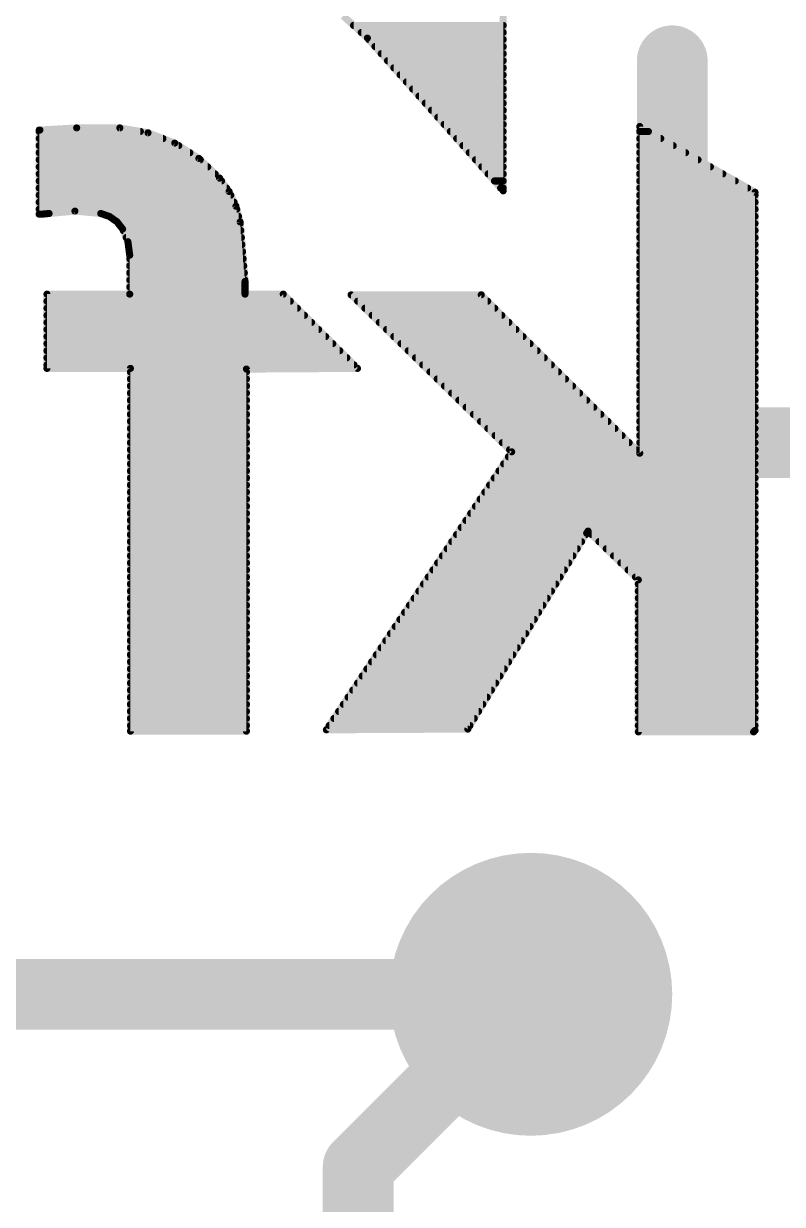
# Model space of a CAD drawing. Extents: x -90 to 26, y -1 to 33.
# Drawn here: x 13.419 to 16.143, y 13.215 to 17.456 of the extents above; entities that cross this region are included whole.
import ezdxf

# ---------------------------------------------------------------- set-up
doc = ezdxf.new("R2010")
doc.units = 0
for name, color, linetype in [('1', 12, 'CONTINUOUS'), ('16', 132, 'CONTINUOUS'), ('18', 110, 'CONTINUOUS'), ('21', 41, 'CONTINUOUS'), ('22', 40, 'CONTINUOUS')]:
    doc.layers.add(name, color=color, linetype=linetype)

# ---------------------------------------------------------------- blocks, each defined once
blk = doc.blocks.new('ROUNDV')
at = {"const_width": 0.5}
blk.add_lwpolyline([(0, -0.25, 1), (0, 0.25, 1), (0, -0.25)], format="xyb", dxfattribs=at)

msp = doc.modelspace()

# ---------------------------------------------------------------- linework, layer by layer
at = {"layer": '1', "const_width": 0.254}
for points in [[(14.62, 13.35), (15.24, 13.97)], [(14.62, 12.7), (14.62, 13.35)]]:
    msp.add_lwpolyline(points, dxfattribs=at)
at = {"layer": '1', "const_width": 0.127}
for points in [[(15.2849, 13.9251, 1), (15.1951, 14.0149)], [(14.6835, 13.35, 1), (14.5565, 13.35)], [(14.5751, 13.3949, 1), (14.6649, 13.3051)]]:
    msp.add_lwpolyline(points, format="xyb", dxfattribs=at)
at = {"layer": '16', "const_width": 0.254}
msp.add_lwpolyline([(15.24, 13.97), (8.255, 13.97)], dxfattribs=at)
at = {"layer": '16', "const_width": 0.127}
msp.add_lwpolyline([(15.24, 13.9065, 1), (15.24, 14.0335)], format="xyb", dxfattribs=at)
at = {"layer": '21', "const_width": 0.254}
for points in [[(15.748, 15.9512), (15.748, 17.3228)], [(18.415, 15.9512), (15.748, 15.9512)]]:
    msp.add_lwpolyline(points, dxfattribs=at)
at = {"layer": '21', "const_width": 0.127}
for points in [[(15.8115, 17.3228, 1), (15.6845, 17.3228)], [(15.748, 16.0147, 1), (15.748, 15.8877)], [(15.6845, 15.9512, 1), (15.8115, 15.9512)]]:
    msp.add_lwpolyline(points, format="xyb", dxfattribs=at)
at = {"layer": '22', "const_width": 0.0254}
for points in [[(15.1409, 18.3718), (15.1409, 16.8554)], [(14.6533, 17.4041), (14.5665, 17.4836)], [(14.6034, 17.4498), (15.1409, 17.4498)], [(14.6311, 17.4244), (15.1409, 17.4244)], [(15.1409, 16.8554), (14.6533, 17.4041)], [(14.6578, 17.399), (15.1409, 17.399)], [(14.6804, 17.3736), (15.1409, 17.3736)], [(14.703, 17.3482), (15.1409, 17.3482)], [(14.7256, 17.3228), (15.1409, 17.3228)], [(14.7481, 17.2974), (15.1409, 17.2974)], [(14.7707, 17.272), (15.1409, 17.272)], [(14.7933, 17.2466), (15.1409, 17.2466)], [(14.8158, 17.2212), (15.1409, 17.2212)], [(14.8384, 17.1958), (15.1409, 17.1958)], [(14.861, 17.1704), (15.1409, 17.1704)], [(14.8836, 17.145), (15.1409, 17.145)], [(14.9061, 17.1196), (15.1409, 17.1196)], [(13.6093, 17.0815), (13.4772, 17.0739)], [(13.7643, 17.0815), (13.6093, 17.0815)], [(13.8655, 17.0641), (13.7643, 17.0815)], [(14.9287, 17.0942), (15.1409, 17.0942)], [(16.0452, 16.8504), (15.6312, 17.0866)], [(15.6312, 17.0866), (15.6312, 15.9131)], [(13.4772, 17.0739), (13.4747, 17.0739)], [(13.4747, 17.0739), (13.4747, 16.7716)], [(13.4747, 17.0688), (13.838, 17.0688)], [(13.4747, 17.0434), (13.9191, 17.0434)], [(13.9614, 17.0271), (13.8655, 17.0641)], [(14.9513, 17.0688), (15.1409, 17.0688)], [(14.9738, 17.0434), (15.1409, 17.0434)], [(15.6312, 17.0688), (15.6624, 17.0688)], [(15.6312, 17.0434), (15.7069, 17.0434)], [(13.4747, 17.018), (13.9758, 17.018)], [(13.4747, 16.9926), (14.0158, 16.9926)], [(14.0481, 16.9721), (13.9614, 17.0271)], [(14.9964, 17.018), (15.1409, 17.018)], [(15.019, 16.9926), (15.1409, 16.9926)], [(15.6312, 17.018), (15.7514, 17.018)], [(15.6312, 16.9926), (15.796, 16.9926)], [(13.4747, 16.9672), (14.0533, 16.9672)], [(14.1224, 16.9012), (14.0481, 16.9721)], [(15.0416, 16.9672), (15.1409, 16.9672)], [(15.6312, 16.9672), (15.8405, 16.9672)], [(13.4747, 16.9418), (14.0799, 16.9418)], [(13.4747, 16.9164), (14.1065, 16.9164)], [(15.0641, 16.9418), (15.1409, 16.9418)], [(15.0867, 16.9164), (15.1409, 16.9164)], [(15.6312, 16.9418), (15.885, 16.9418)], [(15.6312, 16.9164), (15.9295, 16.9164)], [(13.4747, 16.891), (14.1297, 16.891)], [(13.4747, 16.8656), (14.1478, 16.8656)], [(14.1564, 16.8535), (14.1224, 16.9012)], [(15.1093, 16.891), (15.1409, 16.891)], [(15.1318, 16.8656), (15.1409, 16.8656)], [(15.6312, 16.891), (15.974, 16.891)], [(15.6312, 16.8656), (16.0186, 16.8656)], [(13.4747, 16.8402), (14.1626, 16.8402)], [(14.1813, 16.8004), (14.1564, 16.8535)], [(15.6312, 16.8402), (16.0452, 16.8402)], [(16.0452, 14.9174), (16.0452, 16.8504)], [(13.4747, 16.8148), (14.1745, 16.8148)], [(13.4747, 16.7894), (14.1841, 16.7894)], [(13.5103, 16.7742), (13.603, 16.7828)], [(13.603, 16.7828), (13.6957, 16.7742)], [(14.1961, 16.7437), (14.1813, 16.8004)], [(15.6312, 16.8148), (16.0452, 16.8148)], [(15.6312, 16.7894), (16.0452, 16.7894)], [(13.4747, 16.7716), (13.4823, 16.7716)], [(13.4823, 16.7716), (13.5103, 16.7742)], [(13.6957, 16.7742), (13.727, 16.7635)], [(13.7255, 16.764), (14.1908, 16.764)], [(13.727, 16.7635), (13.754, 16.7443)], [(13.754, 16.7443), (13.7744, 16.7183)], [(13.7585, 16.7386), (14.1965, 16.7386)], [(14.2138, 16.5303), (14.1961, 16.7437)], [(15.6312, 16.764), (16.0452, 16.764)], [(15.6312, 16.7386), (16.0452, 16.7386)], [(13.7744, 16.7183), (13.7932, 16.6729)], [(13.7765, 16.7132), (14.1986, 16.7132)], [(15.6312, 16.7132), (16.0452, 16.7132)], [(13.787, 16.6878), (14.2007, 16.6878)], [(13.7932, 16.6729), (13.7998, 16.6243)], [(13.7946, 16.6624), (14.2028, 16.6624)], [(15.6312, 16.6878), (16.0452, 16.6878)], [(15.6312, 16.6624), (16.0452, 16.6624)], [(13.7981, 16.637), (14.205, 16.637)], [(13.7998, 16.6243), (13.7998, 16.4846)], [(13.7998, 16.6116), (14.2071, 16.6116)], [(15.6312, 16.637), (16.0452, 16.637)], [(15.6312, 16.6116), (16.0452, 16.6116)], [(13.7998, 16.5862), (14.2092, 16.5862)], [(15.6312, 16.5862), (16.0452, 16.5862)], [(13.7998, 16.5608), (14.2113, 16.5608)], [(13.7998, 16.5354), (14.2134, 16.5354)], [(14.2138, 16.4846), (14.2138, 16.5303)], [(15.6312, 16.5608), (16.0452, 16.5608)], [(15.6312, 16.5354), (16.0452, 16.5354)], [(13.7998, 16.4846), (13.5026, 16.4846)], [(13.5026, 16.4846), (13.5026, 16.2179)], [(13.7998, 16.51), (14.2138, 16.51)], [(13.7998, 16.4846), (14.2138, 16.4846)], [(14.351, 16.4846), (14.2138, 16.4846)], [(14.6177, 16.2179), (14.351, 16.4846)], [(15.6312, 16.51), (16.0452, 16.51)], [(15.6312, 16.4846), (16.0452, 16.4846)], [(13.5026, 16.4592), (14.3764, 16.4592)], [(15.0622, 16.4821), (14.5948, 16.4821)], [(14.5948, 16.4821), (15.1714, 15.9182)], [(14.6182, 16.4592), (15.0851, 16.4592)], [(15.6312, 15.9131), (15.0622, 16.4821)], [(15.6312, 16.4592), (16.0452, 16.4592)], [(13.5026, 16.4338), (14.4018, 16.4338)], [(13.5026, 16.4084), (14.4272, 16.4084)], [(14.6442, 16.4338), (15.1105, 16.4338)], [(14.6702, 16.4084), (15.1359, 16.4084)], [(15.6312, 16.4338), (16.0452, 16.4338)], [(15.6312, 16.4084), (16.0452, 16.4084)], [(13.5026, 16.383), (14.4526, 16.383)], [(13.5026, 16.3576), (14.478, 16.3576)], [(14.6961, 16.383), (15.1613, 16.383)], [(14.7221, 16.3576), (15.1867, 16.3576)], [(15.6312, 16.383), (16.0452, 16.383)], [(15.6312, 16.3576), (16.0452, 16.3576)], [(13.5026, 16.3322), (14.5034, 16.3322)], [(14.7481, 16.3322), (15.2121, 16.3322)], [(15.6312, 16.3322), (16.0452, 16.3322)], [(13.5026, 16.3068), (14.5288, 16.3068)], [(13.5026, 16.2814), (14.5542, 16.2814)], [(14.774, 16.3068), (15.2375, 16.3068)], [(14.8, 16.2814), (15.2629, 16.2814)], [(15.6312, 16.3068), (16.0452, 16.3068)], [(15.6312, 16.2814), (16.0452, 16.2814)], [(13.5026, 16.256), (14.5796, 16.256)], [(13.5026, 16.2306), (14.605, 16.2306)], [(14.826, 16.256), (15.2883, 16.256)], [(14.852, 16.2306), (15.3137, 16.2306)], [(15.6312, 16.256), (16.0452, 16.256)], [(15.6312, 16.2306), (16.0452, 16.2306)], [(13.5026, 16.2179), (13.8024, 16.2179)], [(13.8024, 16.2179), (13.8024, 14.9149)], [(13.8024, 16.2052), (14.2189, 16.2052)], [(14.2189, 16.2154), (14.6177, 16.2179)], [(14.2189, 14.9149), (14.2189, 16.2154)], [(14.8779, 16.2052), (15.3391, 16.2052)], [(15.6312, 16.2052), (16.0452, 16.2052)], [(13.8024, 16.1798), (14.2189, 16.1798)], [(13.8024, 16.1544), (14.2189, 16.1544)], [(14.9039, 16.1798), (15.3645, 16.1798)], [(14.9299, 16.1544), (15.3899, 16.1544)], [(15.6312, 16.1798), (16.0452, 16.1798)], [(15.6312, 16.1544), (16.0452, 16.1544)], [(13.8024, 16.129), (14.2189, 16.129)], [(13.8024, 16.1036), (14.2189, 16.1036)], [(14.9558, 16.129), (15.4153, 16.129)], [(14.9818, 16.1036), (15.4407, 16.1036)], [(15.6312, 16.129), (16.0452, 16.129)], [(15.6312, 16.1036), (16.0452, 16.1036)], [(13.8024, 16.0782), (14.2189, 16.0782)], [(15.0078, 16.0782), (15.4661, 16.0782)], [(15.6312, 16.0782), (16.0452, 16.0782)], [(13.8024, 16.0528), (14.2189, 16.0528)], [(13.8024, 16.0274), (14.2189, 16.0274)], [(15.0338, 16.0528), (15.4915, 16.0528)], [(15.0597, 16.0274), (15.5169, 16.0274)], [(15.6312, 16.0528), (16.0452, 16.0528)], [(15.6312, 16.0274), (16.0452, 16.0274)], [(13.8024, 16.002), (14.2189, 16.002)], [(13.8024, 15.9766), (14.2189, 15.9766)], [(15.0857, 16.002), (15.5423, 16.002)], [(15.1117, 15.9766), (15.5677, 15.9766)], [(15.6312, 16.002), (16.0452, 16.002)], [(15.6312, 15.9766), (16.0452, 15.9766)], [(13.8024, 15.9512), (14.2189, 15.9512)], [(15.1377, 15.9512), (15.5931, 15.9512)], [(15.6312, 15.9512), (16.0452, 15.9512)], [(13.8024, 15.9258), (14.2189, 15.9258)], [(13.8024, 15.9004), (14.2189, 15.9004)], [(15.1714, 15.9182), (14.5059, 14.92)], [(15.1595, 15.9004), (16.0452, 15.9004)], [(15.1636, 15.9258), (15.6185, 15.9258)], [(15.6312, 15.9258), (16.0452, 15.9258)], [(13.8024, 15.875), (14.2189, 15.875)], [(13.8024, 15.8496), (14.2189, 15.8496)], [(15.1257, 15.8496), (16.0452, 15.8496)], [(15.1426, 15.875), (16.0452, 15.875)], [(13.8024, 15.8242), (14.2189, 15.8242)], [(15.1087, 15.8242), (16.0452, 15.8242)], [(13.8024, 15.7988), (14.2189, 15.7988)], [(13.8024, 15.7734), (14.2189, 15.7734)], [(15.0749, 15.7734), (16.0452, 15.7734)], [(15.0918, 15.7988), (16.0452, 15.7988)], [(13.8024, 15.748), (14.2189, 15.748)], [(13.8024, 15.7226), (14.2189, 15.7226)], [(15.041, 15.7226), (16.0452, 15.7226)], [(15.0579, 15.748), (16.0452, 15.748)], [(13.8024, 15.6972), (14.2189, 15.6972)], [(15.0241, 15.6972), (16.0452, 15.6972)], [(13.8024, 15.6718), (14.2189, 15.6718)], [(13.8024, 15.6464), (14.2189, 15.6464)], [(14.9902, 15.6464), (16.0452, 15.6464)], [(15.0071, 15.6718), (16.0452, 15.6718)], [(13.8024, 15.621), (14.2189, 15.621)], [(13.8024, 15.5956), (14.2189, 15.5956)], [(14.9563, 15.5956), (15.4222, 15.5956)], [(14.9733, 15.621), (15.4376, 15.621)], [(15.0139, 14.9225), (15.4407, 15.6261)], [(15.4407, 15.6261), (15.4457, 15.6337)], [(15.4457, 15.6337), (15.6261, 15.4584)], [(15.4588, 15.621), (16.0452, 15.621)], [(15.4849, 15.5956), (16.0452, 15.5956)], [(13.8024, 15.5702), (14.2189, 15.5702)], [(14.9394, 15.5702), (15.4068, 15.5702)], [(15.511, 15.5702), (16.0452, 15.5702)], [(13.8024, 15.5448), (14.2189, 15.5448)], [(13.8024, 15.5194), (14.2189, 15.5194)], [(14.9055, 15.5194), (15.376, 15.5194)], [(14.9225, 15.5448), (15.3914, 15.5448)], [(15.5372, 15.5448), (16.0452, 15.5448)], [(15.5633, 15.5194), (16.0452, 15.5194)], [(13.8024, 15.494), (14.2189, 15.494)], [(13.8024, 15.4686), (14.2189, 15.4686)], [(14.8717, 15.4686), (15.3452, 15.4686)], [(14.8886, 15.494), (15.3606, 15.494)], [(15.5895, 15.494), (16.0452, 15.494)], [(15.6156, 15.4686), (16.0452, 15.4686)], [(13.8024, 15.4432), (14.2189, 15.4432)], [(14.8547, 15.4432), (15.3298, 15.4432)], [(15.6261, 15.4584), (15.6261, 14.9123)], [(15.6261, 15.4432), (16.0452, 15.4432)], [(13.8024, 15.4178), (14.2189, 15.4178)], [(13.8024, 15.3924), (14.2189, 15.3924)], [(14.8209, 15.3924), (15.2989, 15.3924)], [(14.8378, 15.4178), (15.3143, 15.4178)], [(15.6261, 15.4178), (16.0452, 15.4178)], [(15.6261, 15.3924), (16.0452, 15.3924)], [(13.8024, 15.367), (14.2189, 15.367)], [(13.8024, 15.3416), (14.2189, 15.3416)], [(14.787, 15.3416), (15.2681, 15.3416)], [(14.8039, 15.367), (15.2835, 15.367)], [(15.6261, 15.367), (16.0452, 15.367)], [(15.6261, 15.3416), (16.0452, 15.3416)], [(13.8024, 15.3162), (14.2189, 15.3162)], [(14.77, 15.3162), (15.2527, 15.3162)], [(15.6261, 15.3162), (16.0452, 15.3162)], [(13.8024, 15.2908), (14.2189, 15.2908)], [(13.8024, 15.2654), (14.2189, 15.2654)], [(14.7362, 15.2654), (15.2219, 15.2654)], [(14.7531, 15.2908), (15.2373, 15.2908)], [(15.6261, 15.2908), (16.0452, 15.2908)], [(15.6261, 15.2654), (16.0452, 15.2654)], [(13.8024, 15.24), (14.2189, 15.24)], [(13.8024, 15.2146), (14.2189, 15.2146)], [(14.7023, 15.2146), (15.1911, 15.2146)], [(14.7192, 15.24), (15.2065, 15.24)], [(15.6261, 15.24), (16.0452, 15.24)], [(15.6261, 15.2146), (16.0452, 15.2146)], [(13.8024, 15.1892), (14.2189, 15.1892)], [(14.6854, 15.1892), (15.1757, 15.1892)], [(15.6261, 15.1892), (16.0452, 15.1892)], [(13.8024, 15.1638), (14.2189, 15.1638)], [(13.8024, 15.1384), (14.2189, 15.1384)], [(14.6515, 15.1384), (15.1449, 15.1384)], [(14.6684, 15.1638), (15.1603, 15.1638)], [(15.6261, 15.1638), (16.0452, 15.1638)], [(15.6261, 15.1384), (16.0452, 15.1384)], [(13.8024, 15.113), (14.2189, 15.113)], [(13.8024, 15.0876), (14.2189, 15.0876)], [(14.6176, 15.0876), (15.114, 15.0876)], [(14.6346, 15.113), (15.1295, 15.113)], [(15.6261, 15.113), (16.0452, 15.113)], [(15.6261, 15.0876), (16.0452, 15.0876)], [(13.8024, 15.0622), (14.2189, 15.0622)], [(14.6007, 15.0622), (15.0986, 15.0622)], [(15.6261, 15.0622), (16.0452, 15.0622)], [(13.8024, 15.0368), (14.2189, 15.0368)], [(13.8024, 15.0114), (14.2189, 15.0114)], [(14.5668, 15.0114), (15.0678, 15.0114)], [(14.5838, 15.0368), (15.0832, 15.0368)], [(15.6261, 15.0368), (16.0452, 15.0368)], [(15.6261, 15.0114), (16.0452, 15.0114)], [(13.8024, 14.986), (14.2189, 14.986)], [(13.8024, 14.9606), (14.2189, 14.9606)], [(14.533, 14.9606), (15.037, 14.9606)], [(14.5499, 14.986), (15.0524, 14.986)], [(15.6261, 14.986), (16.0452, 14.986)], [(15.6261, 14.9606), (16.0452, 14.9606)], [(13.8024, 14.9352), (14.2189, 14.9352)], [(13.8024, 14.9149), (14.2189, 14.9149)], [(14.5059, 14.92), (15.0139, 14.9225)], [(14.516, 14.9352), (15.0216, 14.9352)], [(15.6261, 14.9352), (16.0452, 14.9352)], [(16.0401, 14.9123), (16.0452, 14.9174)], [(15.6261, 14.9123), (16.0401, 14.9123)]]:
    msp.add_lwpolyline(points, dxfattribs=at)
at = {"layer": '22', "const_width": 0.0127}
for points in [[(14.6034, 17.4562, 1), (14.6034, 17.4434)], [(14.6311, 17.4308, 1), (14.6311, 17.4181)], [(15.1409, 17.4434, 1), (15.1409, 17.4562)], [(15.1409, 17.4181, 1), (15.1409, 17.4308)], [(14.658, 17.4083, 1), (14.6486, 17.3999)], [(14.649, 17.3994, 1), (14.6576, 17.4088)], [(14.6578, 17.4054, 1), (14.6578, 17.3926)], [(15.1409, 17.3926, 1), (15.1409, 17.4054)], [(14.6804, 17.38, 1), (14.6804, 17.3672)], [(14.703, 17.3546, 1), (14.703, 17.3419)], [(15.1409, 17.3672, 1), (15.1409, 17.38)], [(15.1409, 17.3419, 1), (15.1409, 17.3546)], [(14.7256, 17.3292, 1), (14.7256, 17.3164)], [(14.7481, 17.3038, 1), (14.7481, 17.291)], [(15.1409, 17.3164, 1), (15.1409, 17.3292)], [(15.1409, 17.291, 1), (15.1409, 17.3038)], [(14.7707, 17.2784, 1), (14.7707, 17.2657)], [(14.7933, 17.253, 1), (14.7933, 17.2402)], [(15.1409, 17.2657, 1), (15.1409, 17.2784)], [(15.1409, 17.2402, 1), (15.1409, 17.253)], [(14.8158, 17.2276, 1), (14.8158, 17.2148)], [(15.1409, 17.2148, 1), (15.1409, 17.2276)], [(14.8384, 17.2022, 1), (14.8384, 17.1895)], [(14.861, 17.1768, 1), (14.861, 17.164)], [(15.1409, 17.1895, 1), (15.1409, 17.2022)], [(15.1409, 17.164, 1), (15.1409, 17.1768)], [(14.8836, 17.1514, 1), (14.8836, 17.1386)], [(14.9061, 17.126, 1), (14.9061, 17.1133)], [(15.1409, 17.1386, 1), (15.1409, 17.1514)], [(15.1409, 17.1133, 1), (15.1409, 17.126)], [(13.6093, 17.0879, 1), (13.6093, 17.0752)], [(13.6097, 17.0752, 1), (13.6089, 17.0878)], [(13.7654, 17.0878, 1), (13.7632, 17.0752)], [(13.7643, 17.0752, 1), (13.7643, 17.0879)], [(14.9287, 17.1006, 1), (14.9287, 17.0878)], [(15.1409, 17.0878, 1), (15.1409, 17.1006)], [(15.6343, 17.0921, 1), (15.6281, 17.0811)], [(15.6376, 17.0866, 1), (15.6249, 17.0866)], [(13.4747, 17.0803, 1), (13.4747, 17.0676)], [(13.4747, 17.0752, 1), (13.4747, 17.0624)], [(13.4747, 17.0498, 1), (13.4747, 17.0371)], [(13.481, 17.0739, 1), (13.4684, 17.0739)], [(13.4768, 17.0802, 1), (13.4776, 17.0676)], [(13.4772, 17.0676, 1), (13.4772, 17.0803)], [(13.838, 17.0624, 1), (13.838, 17.0752)], [(13.8678, 17.07, 1), (13.8632, 17.0581)], [(13.8644, 17.0578, 1), (13.8666, 17.0703)], [(13.9191, 17.0371, 1), (13.9191, 17.0498)], [(14.9513, 17.0752, 1), (14.9513, 17.0624)], [(14.9738, 17.0498, 1), (14.9738, 17.0371)], [(15.1409, 17.0624, 1), (15.1409, 17.0752)], [(15.1409, 17.0371, 1), (15.1409, 17.0498)], [(15.6312, 17.0752, 1), (15.6312, 17.0624)], [(15.6312, 17.0498, 1), (15.6312, 17.0371)], [(15.6624, 17.0624, 1), (15.6624, 17.0752)], [(15.7069, 17.0371, 1), (15.7069, 17.0498)], [(13.4747, 17.0244, 1), (13.4747, 17.0116)], [(13.4747, 16.999, 1), (13.4747, 16.9862)], [(13.9648, 17.0325, 1), (13.958, 17.0218)], [(13.9591, 17.0212, 1), (13.9636, 17.0331)], [(13.9758, 17.0116, 1), (13.9758, 17.0244)], [(14.0158, 16.9862, 1), (14.0158, 16.999)], [(14.9964, 17.0244, 1), (14.9964, 17.0116)], [(15.019, 16.999, 1), (15.019, 16.9862)], [(15.1409, 17.0116, 1), (15.1409, 17.0244)], [(15.1409, 16.9862, 1), (15.1409, 16.999)], [(15.6312, 17.0244, 1), (15.6312, 17.0116)], [(15.6312, 16.999, 1), (15.6312, 16.9862)], [(15.7514, 17.0116, 1), (15.7514, 17.0244)], [(15.796, 16.9862, 1), (15.796, 16.999)], [(13.4747, 16.9736, 1), (13.4747, 16.9609)], [(14.0525, 16.9767, 1), (14.0437, 16.9675)], [(14.0447, 16.9668, 1), (14.0515, 16.9775)], [(14.0533, 16.9609, 1), (14.0533, 16.9736)], [(15.0416, 16.9736, 1), (15.0416, 16.9609)], [(15.1409, 16.9609, 1), (15.1409, 16.9736)], [(15.6312, 16.9736, 1), (15.6312, 16.9609)], [(15.8405, 16.9609, 1), (15.8405, 16.9736)], [(13.4747, 16.9482, 1), (13.4747, 16.9354)], [(13.4747, 16.9228, 1), (13.4747, 16.91)], [(14.0799, 16.9354, 1), (14.0799, 16.9482)], [(14.1065, 16.91, 1), (14.1065, 16.9228)], [(15.0641, 16.9482, 1), (15.0641, 16.9354)], [(15.0867, 16.9228, 1), (15.0867, 16.91)], [(15.1409, 16.9354, 1), (15.1409, 16.9482)], [(15.1409, 16.91, 1), (15.1409, 16.9228)], [(15.6312, 16.9482, 1), (15.6312, 16.9354)], [(15.6312, 16.9228, 1), (15.6312, 16.91)], [(15.885, 16.9354, 1), (15.885, 16.9482)], [(15.9295, 16.91, 1), (15.9295, 16.9228)], [(13.4747, 16.8974, 1), (13.4747, 16.8847)], [(13.4747, 16.872, 1), (13.4747, 16.8592)], [(14.1276, 16.9049, 1), (14.1172, 16.8975)], [(14.118, 16.8966, 1), (14.1268, 16.9058)], [(14.1297, 16.8847, 1), (14.1297, 16.8974)], [(14.1478, 16.8592, 1), (14.1478, 16.872)], [(15.1093, 16.8974, 1), (15.1093, 16.8847)], [(15.1318, 16.872, 1), (15.1318, 16.8592)], [(15.1409, 16.8847, 1), (15.1409, 16.8974)], [(15.1409, 16.8592, 1), (15.1409, 16.872)], [(15.6312, 16.8974, 1), (15.6312, 16.8847)], [(15.6312, 16.872, 1), (15.6312, 16.8592)], [(15.974, 16.8847, 1), (15.974, 16.8974)], [(16.0186, 16.8592, 1), (16.0186, 16.872)], [(13.4747, 16.8466, 1), (13.4747, 16.8338)], [(14.1622, 16.8562, 1), (14.1507, 16.8508)], [(14.1512, 16.8498, 1), (14.1616, 16.8572)], [(14.1626, 16.8338, 1), (14.1626, 16.8466)], [(15.1346, 16.8554, 1), (15.1472, 16.8554)], [(15.1362, 16.8512, 1), (15.1456, 16.8596)], [(15.6312, 16.8466, 1), (15.6312, 16.8338)], [(16.0516, 16.8504, 1), (16.0389, 16.8504)], [(16.0421, 16.8449, 1), (16.0483, 16.8559)], [(16.0452, 16.8338, 1), (16.0452, 16.8466)], [(13.4747, 16.8212, 1), (13.4747, 16.8085)], [(13.4747, 16.7958, 1), (13.4747, 16.783)], [(13.6036, 16.7891, 1), (13.6024, 16.7765)], [(13.6036, 16.7765, 1), (13.6024, 16.7891)], [(14.1745, 16.8085, 1), (14.1745, 16.8212)], [(14.1874, 16.802, 1), (14.1751, 16.7988)], [(14.1755, 16.7977, 1), (14.187, 16.8031)], [(14.1841, 16.783, 1), (14.1841, 16.7958)], [(15.6312, 16.8212, 1), (15.6312, 16.8085)], [(15.6312, 16.7958, 1), (15.6312, 16.783)], [(16.0452, 16.8085, 1), (16.0452, 16.8212)], [(16.0452, 16.783, 1), (16.0452, 16.7958)], [(13.4747, 16.778, 1), (13.4747, 16.7652)], [(13.4684, 16.7716, 1), (13.481, 16.7716)], [(13.4817, 16.7779, 1), (13.4829, 16.7653)], [(13.4823, 16.7652, 1), (13.4823, 16.778)], [(13.5097, 16.7805, 1), (13.5109, 16.7679)], [(13.5109, 16.7679, 1), (13.5097, 16.7805)], [(13.6978, 16.7802, 1), (13.6936, 16.7682)], [(13.6951, 16.7679, 1), (13.6963, 16.7805)], [(13.7255, 16.7704, 1), (13.7255, 16.7576)], [(13.7307, 16.7687, 1), (13.7233, 16.7583)], [(13.725, 16.7575, 1), (13.7291, 16.7695)], [(13.759, 16.7483, 1), (13.749, 16.7404)], [(13.7503, 16.7392, 1), (13.7577, 16.7495)], [(13.7585, 16.745, 1), (13.7585, 16.7323)], [(14.2024, 16.7442, 1), (14.1898, 16.7432)], [(14.19, 16.7421, 1), (14.2022, 16.7453)], [(14.1908, 16.7576, 1), (14.1908, 16.7704)], [(14.1965, 16.7323, 1), (14.1965, 16.745)], [(15.6312, 16.7704, 1), (15.6312, 16.7576)], [(15.6312, 16.745, 1), (15.6312, 16.7323)], [(16.0452, 16.7576, 1), (16.0452, 16.7704)], [(16.0452, 16.7323, 1), (16.0452, 16.745)], [(13.7803, 16.7207, 1), (13.7685, 16.7159)], [(13.7694, 16.7144, 1), (13.7794, 16.7222)], [(13.7765, 16.7196, 1), (13.7765, 16.7068)], [(14.1986, 16.7068, 1), (14.1986, 16.7196)], [(15.6312, 16.7196, 1), (15.6312, 16.7068)], [(16.0452, 16.7068, 1), (16.0452, 16.7196)], [(13.787, 16.6942, 1), (13.787, 16.6814)], [(13.7995, 16.6738, 1), (13.7869, 16.6721)], [(13.7873, 16.6705, 1), (13.799, 16.6754)], [(13.7946, 16.6688, 1), (13.7946, 16.6561)], [(14.2007, 16.6814, 1), (14.2007, 16.6942)], [(14.2028, 16.6561, 1), (14.2028, 16.6688)], [(15.6312, 16.6942, 1), (15.6312, 16.6814)], [(15.6312, 16.6688, 1), (15.6312, 16.6561)], [(16.0452, 16.6814, 1), (16.0452, 16.6942)], [(16.0452, 16.6561, 1), (16.0452, 16.6688)], [(13.7981, 16.6434, 1), (13.7981, 16.6306)], [(13.8062, 16.6243, 1), (13.7935, 16.6243)], [(13.7998, 16.618, 1), (13.7998, 16.6052)], [(13.7935, 16.6234, 1), (13.8061, 16.6252)], [(14.205, 16.6306, 1), (14.205, 16.6434)], [(14.2071, 16.6052, 1), (14.2071, 16.618)], [(15.6312, 16.6434, 1), (15.6312, 16.6306)], [(15.6312, 16.618, 1), (15.6312, 16.6052)], [(16.0452, 16.6306, 1), (16.0452, 16.6434)], [(16.0452, 16.6052, 1), (16.0452, 16.618)], [(13.7998, 16.5926, 1), (13.7998, 16.5799)], [(14.2092, 16.5799, 1), (14.2092, 16.5926)], [(15.6312, 16.5926, 1), (15.6312, 16.5799)], [(16.0452, 16.5799, 1), (16.0452, 16.5926)], [(13.7998, 16.5672, 1), (13.7998, 16.5544)], [(13.7998, 16.5418, 1), (13.7998, 16.529)], [(14.2202, 16.5303, 1), (14.2075, 16.5303)], [(14.2113, 16.5544, 1), (14.2113, 16.5672)], [(14.2134, 16.529, 1), (14.2134, 16.5418)], [(15.6312, 16.5672, 1), (15.6312, 16.5544)], [(15.6312, 16.5418, 1), (15.6312, 16.529)], [(16.0452, 16.5544, 1), (16.0452, 16.5672)], [(16.0452, 16.529, 1), (16.0452, 16.5418)], [(13.5026, 16.491, 1), (13.5026, 16.4782)], [(13.509, 16.4846, 1), (13.4963, 16.4846)], [(13.7998, 16.5164, 1), (13.7998, 16.5037)], [(13.7998, 16.491, 1), (13.7998, 16.4782)], [(13.7998, 16.4782, 1), (13.7998, 16.491)], [(14.2138, 16.491, 1), (14.2138, 16.4782)], [(14.2075, 16.5298, 1), (14.2201, 16.5308)], [(14.2138, 16.5037, 1), (14.2138, 16.5164)], [(14.2138, 16.4782, 1), (14.2138, 16.491)], [(14.3555, 16.4891, 1), (14.3465, 16.4801)], [(14.351, 16.4782, 1), (14.351, 16.491)], [(15.6312, 16.5164, 1), (15.6312, 16.5037)], [(15.6312, 16.491, 1), (15.6312, 16.4782)], [(16.0452, 16.5037, 1), (16.0452, 16.5164)], [(16.0452, 16.4782, 1), (16.0452, 16.491)], [(13.5026, 16.4656, 1), (13.5026, 16.4528)], [(13.7935, 16.4846, 1), (13.8062, 16.4846)], [(14.2075, 16.4846, 1), (14.2202, 16.4846)], [(14.3764, 16.4528, 1), (14.3764, 16.4656)], [(14.5948, 16.4885, 1), (14.5948, 16.4757)], [(14.5992, 16.4866, 1), (14.5904, 16.4776)], [(14.6182, 16.4656, 1), (14.6182, 16.4528)], [(15.0667, 16.4866, 1), (15.0577, 16.4776)], [(15.0622, 16.4757, 1), (15.0622, 16.4885)], [(15.0851, 16.4528, 1), (15.0851, 16.4656)], [(15.6312, 16.4656, 1), (15.6312, 16.4528)], [(16.0452, 16.4528, 1), (16.0452, 16.4656)], [(13.5026, 16.4402, 1), (13.5026, 16.4275)], [(13.5026, 16.4148, 1), (13.5026, 16.402)], [(14.4018, 16.4275, 1), (14.4018, 16.4402)], [(14.4272, 16.402, 1), (14.4272, 16.4148)], [(14.6442, 16.4402, 1), (14.6442, 16.4275)], [(14.6702, 16.4148, 1), (14.6702, 16.402)], [(15.1105, 16.4275, 1), (15.1105, 16.4402)], [(15.1359, 16.402, 1), (15.1359, 16.4148)], [(15.6312, 16.4402, 1), (15.6312, 16.4275)], [(15.6312, 16.4148, 1), (15.6312, 16.402)], [(16.0452, 16.4275, 1), (16.0452, 16.4402)], [(16.0452, 16.402, 1), (16.0452, 16.4148)], [(13.5026, 16.3894, 1), (13.5026, 16.3766)], [(13.5026, 16.364, 1), (13.5026, 16.3513)], [(14.4526, 16.3766, 1), (14.4526, 16.3894)], [(14.478, 16.3513, 1), (14.478, 16.364)], [(14.6961, 16.3894, 1), (14.6961, 16.3766)], [(14.7221, 16.364, 1), (14.7221, 16.3513)], [(15.1613, 16.3766, 1), (15.1613, 16.3894)], [(15.1867, 16.3513, 1), (15.1867, 16.364)], [(15.6312, 16.3894, 1), (15.6312, 16.3766)], [(15.6312, 16.364, 1), (15.6312, 16.3513)], [(16.0452, 16.3766, 1), (16.0452, 16.3894)], [(16.0452, 16.3513, 1), (16.0452, 16.364)], [(13.5026, 16.3386, 1), (13.5026, 16.3258)], [(14.5034, 16.3258, 1), (14.5034, 16.3386)], [(14.7481, 16.3386, 1), (14.7481, 16.3258)], [(15.2121, 16.3258, 1), (15.2121, 16.3386)], [(15.6312, 16.3386, 1), (15.6312, 16.3258)], [(16.0452, 16.3258, 1), (16.0452, 16.3386)], [(13.5026, 16.3132, 1), (13.5026, 16.3004)], [(13.5026, 16.2878, 1), (13.5026, 16.2751)], [(14.5288, 16.3004, 1), (14.5288, 16.3132)], [(14.5542, 16.2751, 1), (14.5542, 16.2878)], [(14.774, 16.3132, 1), (14.774, 16.3004)], [(14.8, 16.2878, 1), (14.8, 16.2751)], [(15.2375, 16.3004, 1), (15.2375, 16.3132)], [(15.2629, 16.2751, 1), (15.2629, 16.2878)], [(15.6312, 16.3132, 1), (15.6312, 16.3004)], [(15.6312, 16.2878, 1), (15.6312, 16.2751)], [(16.0452, 16.3004, 1), (16.0452, 16.3132)], [(16.0452, 16.2751, 1), (16.0452, 16.2878)], [(13.5026, 16.2624, 1), (13.5026, 16.2496)], [(13.5026, 16.237, 1), (13.5026, 16.2242)], [(14.5796, 16.2496, 1), (14.5796, 16.2624)], [(14.605, 16.2242, 1), (14.605, 16.237)], [(14.826, 16.2624, 1), (14.826, 16.2496)], [(14.852, 16.237, 1), (14.852, 16.2242)], [(15.2883, 16.2496, 1), (15.2883, 16.2624)], [(15.3137, 16.2242, 1), (15.3137, 16.237)], [(15.6312, 16.2624, 1), (15.6312, 16.2496)], [(15.6312, 16.237, 1), (15.6312, 16.2242)], [(16.0452, 16.2496, 1), (16.0452, 16.2624)], [(16.0452, 16.2242, 1), (16.0452, 16.237)], [(13.5026, 16.2243, 1), (13.5026, 16.2115)], [(13.4963, 16.2179, 1), (13.509, 16.2179)], [(13.8087, 16.2179, 1), (13.7961, 16.2179)], [(13.8024, 16.2116, 1), (13.8024, 16.1989)], [(13.8024, 16.2115, 1), (13.8024, 16.2243)], [(14.2253, 16.2154, 1), (14.2126, 16.2154)], [(14.2189, 16.2217, 1), (14.2189, 16.2091)], [(14.2189, 16.1989, 1), (14.2189, 16.2116)], [(14.6132, 16.2134, 1), (14.6222, 16.2224)], [(14.6177, 16.2116, 1), (14.6177, 16.2242)], [(14.8779, 16.2116, 1), (14.8779, 16.1989)], [(15.3391, 16.1989, 1), (15.3391, 16.2116)], [(15.6312, 16.2116, 1), (15.6312, 16.1989)], [(16.0452, 16.1989, 1), (16.0452, 16.2116)], [(13.8024, 16.1862, 1), (13.8024, 16.1734)], [(13.8024, 16.1608, 1), (13.8024, 16.1481)], [(14.2189, 16.1734, 1), (14.2189, 16.1862)], [(14.2189, 16.1481, 1), (14.2189, 16.1608)], [(14.9039, 16.1862, 1), (14.9039, 16.1734)], [(14.9299, 16.1608, 1), (14.9299, 16.1481)], [(15.3645, 16.1734, 1), (15.3645, 16.1862)], [(15.3899, 16.1481, 1), (15.3899, 16.1608)], [(15.6312, 16.1862, 1), (15.6312, 16.1734)], [(15.6312, 16.1608, 1), (15.6312, 16.1481)], [(16.0452, 16.1734, 1), (16.0452, 16.1862)], [(16.0452, 16.1481, 1), (16.0452, 16.1608)], [(13.8024, 16.1354, 1), (13.8024, 16.1227)], [(13.8024, 16.11, 1), (13.8024, 16.0972)], [(14.2189, 16.1227, 1), (14.2189, 16.1354)], [(14.2189, 16.0972, 1), (14.2189, 16.11)], [(14.9558, 16.1354, 1), (14.9558, 16.1227)], [(14.9818, 16.11, 1), (14.9818, 16.0972)], [(15.4153, 16.1227, 1), (15.4153, 16.1354)], [(15.4407, 16.0972, 1), (15.4407, 16.11)], [(15.6312, 16.1354, 1), (15.6312, 16.1227)], [(15.6312, 16.11, 1), (15.6312, 16.0972)], [(16.0452, 16.1227, 1), (16.0452, 16.1354)], [(16.0452, 16.0972, 1), (16.0452, 16.11)], [(13.8024, 16.0846, 1), (13.8024, 16.0719)], [(14.2189, 16.0719, 1), (14.2189, 16.0846)], [(15.0078, 16.0846, 1), (15.0078, 16.0719)], [(15.4661, 16.0719, 1), (15.4661, 16.0846)], [(15.6312, 16.0846, 1), (15.6312, 16.0719)], [(16.0452, 16.0719, 1), (16.0452, 16.0846)], [(13.8024, 16.0592, 1), (13.8024, 16.0465)], [(13.8024, 16.0338, 1), (13.8024, 16.021)], [(14.2189, 16.0465, 1), (14.2189, 16.0592)], [(14.2189, 16.021, 1), (14.2189, 16.0338)], [(15.0338, 16.0592, 1), (15.0338, 16.0465)], [(15.0597, 16.0338, 1), (15.0597, 16.021)], [(15.4915, 16.0465, 1), (15.4915, 16.0592)], [(15.5169, 16.021, 1), (15.5169, 16.0338)], [(15.6312, 16.0592, 1), (15.6312, 16.0465)], [(15.6312, 16.0338, 1), (15.6312, 16.021)], [(16.0452, 16.0465, 1), (16.0452, 16.0592)], [(16.0452, 16.021, 1), (16.0452, 16.0338)], [(13.8024, 16.0084, 1), (13.8024, 15.9957)], [(13.8024, 15.983, 1), (13.8024, 15.9703)], [(14.2189, 15.9957, 1), (14.2189, 16.0084)], [(14.2189, 15.9703, 1), (14.2189, 15.983)], [(15.0857, 16.0084, 1), (15.0857, 15.9957)], [(15.1117, 15.983, 1), (15.1117, 15.9703)], [(15.5423, 15.9957, 1), (15.5423, 16.0084)], [(15.5677, 15.9703, 1), (15.5677, 15.983)], [(15.6312, 16.0084, 1), (15.6312, 15.9957)], [(15.6312, 15.983, 1), (15.6312, 15.9703)], [(16.0452, 15.9957, 1), (16.0452, 16.0084)], [(16.0452, 15.9703, 1), (16.0452, 15.983)], [(13.8024, 15.9575, 1), (13.8024, 15.9449)], [(14.2189, 15.9449, 1), (14.2189, 15.9575)], [(15.1377, 15.9575, 1), (15.1377, 15.9449)], [(15.5931, 15.9449, 1), (15.5931, 15.9575)], [(15.6312, 15.9575, 1), (15.6312, 15.9449)], [(16.0452, 15.9449, 1), (16.0452, 15.9575)], [(13.8024, 15.9322, 1), (13.8024, 15.9195)], [(13.8024, 15.9068, 1), (13.8024, 15.8941)], [(14.2189, 15.9195, 1), (14.2189, 15.9322)], [(14.2189, 15.8941, 1), (14.2189, 15.9068)], [(15.1595, 15.9068, 1), (15.1595, 15.8941)], [(15.1636, 15.9322, 1), (15.1636, 15.9195)], [(15.1767, 15.9147, 1), (15.1661, 15.9217)], [(15.167, 15.9137, 1), (15.1758, 15.9227)], [(15.6185, 15.9195, 1), (15.6185, 15.9322)], [(15.6312, 15.9322, 1), (15.6312, 15.9195)], [(15.6249, 15.9131, 1), (15.6376, 15.9131)], [(15.6267, 15.9086, 1), (15.6357, 15.9176)], [(16.0452, 15.9195, 1), (16.0452, 15.9322)], [(16.0452, 15.8941, 1), (16.0452, 15.9068)], [(13.8024, 15.8559, 1), (13.8024, 15.8433)], [(13.8024, 15.8813, 1), (13.8024, 15.8687)], [(14.2189, 15.8687, 1), (14.2189, 15.8813)], [(14.2189, 15.8433, 1), (14.2189, 15.8559)], [(15.1257, 15.8559, 1), (15.1257, 15.8433)], [(15.1426, 15.8813, 1), (15.1426, 15.8687)], [(16.0452, 15.8687, 1), (16.0452, 15.8813)], [(16.0452, 15.8433, 1), (16.0452, 15.8559)], [(13.8024, 15.8306, 1), (13.8024, 15.8179)], [(14.2189, 15.8179, 1), (14.2189, 15.8306)], [(15.1087, 15.8306, 1), (15.1087, 15.8179)], [(16.0452, 15.8179, 1), (16.0452, 15.8306)], [(13.8024, 15.7797, 1), (13.8024, 15.7671)], [(13.8024, 15.8051, 1), (13.8024, 15.7925)], [(14.2189, 15.7925, 1), (14.2189, 15.8051)], [(14.2189, 15.7671, 1), (14.2189, 15.7797)], [(15.0749, 15.7797, 1), (15.0749, 15.7671)], [(15.0918, 15.8051, 1), (15.0918, 15.7925)], [(16.0452, 15.7925, 1), (16.0452, 15.8051)], [(16.0452, 15.7671, 1), (16.0452, 15.7797)], [(13.8024, 15.7544, 1), (13.8024, 15.7417)], [(13.8024, 15.7289, 1), (13.8024, 15.7163)], [(14.2189, 15.7417, 1), (14.2189, 15.7544)], [(14.2189, 15.7163, 1), (14.2189, 15.7289)], [(15.041, 15.7289, 1), (15.041, 15.7163)], [(15.0579, 15.7544, 1), (15.0579, 15.7417)], [(16.0452, 15.7417, 1), (16.0452, 15.7544)], [(16.0452, 15.7163, 1), (16.0452, 15.7289)], [(13.8024, 15.7035, 1), (13.8024, 15.6909)], [(14.2189, 15.6909, 1), (14.2189, 15.7035)], [(15.0241, 15.7035, 1), (15.0241, 15.6909)], [(16.0452, 15.6909, 1), (16.0452, 15.7035)], [(13.8024, 15.6782, 1), (13.8024, 15.6655)], [(13.8024, 15.6527, 1), (13.8024, 15.6401)], [(14.2189, 15.6655, 1), (14.2189, 15.6782)], [(14.2189, 15.6401, 1), (14.2189, 15.6527)], [(14.9902, 15.6527, 1), (14.9902, 15.6401)], [(15.0071, 15.6782, 1), (15.0071, 15.6655)], [(16.0452, 15.6655, 1), (16.0452, 15.6782)], [(16.0452, 15.6401, 1), (16.0452, 15.6527)], [(13.8024, 15.6273, 1), (13.8024, 15.6147)], [(13.8024, 15.602, 1), (13.8024, 15.5893)], [(14.2189, 15.6147, 1), (14.2189, 15.6273)], [(14.2189, 15.5893, 1), (14.2189, 15.602)], [(14.9563, 15.602, 1), (14.9563, 15.5893)], [(14.9733, 15.6273, 1), (14.9733, 15.6147)], [(15.4222, 15.5893, 1), (15.4222, 15.602)], [(15.4354, 15.6296, 1), (15.446, 15.6226)], [(15.4461, 15.6228, 1), (15.4353, 15.6294)], [(15.4376, 15.6147, 1), (15.4376, 15.6273)], [(15.4501, 15.6383, 1), (15.4413, 15.6291)], [(15.451, 15.6302, 1), (15.4404, 15.6372)], [(15.4588, 15.6273, 1), (15.4588, 15.6147)], [(15.4849, 15.602, 1), (15.4849, 15.5893)], [(16.0452, 15.6147, 1), (16.0452, 15.6273)], [(16.0452, 15.5893, 1), (16.0452, 15.602)], [(13.8024, 15.5766, 1), (13.8024, 15.5639)], [(14.2189, 15.5639, 1), (14.2189, 15.5766)], [(14.9394, 15.5766, 1), (14.9394, 15.5639)], [(15.4068, 15.5639, 1), (15.4068, 15.5766)], [(15.511, 15.5766, 1), (15.511, 15.5639)], [(16.0452, 15.5639, 1), (16.0452, 15.5766)], [(13.8024, 15.5258, 1), (13.8024, 15.5131)], [(13.8024, 15.5511, 1), (13.8024, 15.5385)], [(14.2189, 15.5385, 1), (14.2189, 15.5511)], [(14.2189, 15.5131, 1), (14.2189, 15.5258)], [(14.9055, 15.5258, 1), (14.9055, 15.5131)], [(14.9225, 15.5511, 1), (14.9225, 15.5385)], [(15.376, 15.5131, 1), (15.376, 15.5258)], [(15.3914, 15.5385, 1), (15.3914, 15.5511)], [(15.5372, 15.5511, 1), (15.5372, 15.5385)], [(15.5633, 15.5258, 1), (15.5633, 15.5131)], [(16.0452, 15.5385, 1), (16.0452, 15.5511)], [(16.0452, 15.5131, 1), (16.0452, 15.5258)], [(13.8024, 15.5004, 1), (13.8024, 15.4877)], [(13.8024, 15.4749, 1), (13.8024, 15.4623)], [(14.2189, 15.4877, 1), (14.2189, 15.5004)], [(14.2189, 15.4623, 1), (14.2189, 15.4749)], [(14.8717, 15.4749, 1), (14.8717, 15.4623)], [(14.8886, 15.5004, 1), (14.8886, 15.4877)], [(15.3452, 15.4623, 1), (15.3452, 15.4749)], [(15.3606, 15.4877, 1), (15.3606, 15.5004)], [(15.5895, 15.5004, 1), (15.5895, 15.4877)], [(15.6156, 15.4749, 1), (15.6156, 15.4623)], [(16.0452, 15.4877, 1), (16.0452, 15.5004)], [(16.0452, 15.4623, 1), (16.0452, 15.4749)], [(13.8024, 15.4496, 1), (13.8024, 15.4369)], [(14.2189, 15.4369, 1), (14.2189, 15.4496)], [(14.8547, 15.4496, 1), (14.8547, 15.4369)], [(15.3298, 15.4369, 1), (15.3298, 15.4496)], [(15.6325, 15.4584, 1), (15.6198, 15.4584)], [(15.6261, 15.4496, 1), (15.6261, 15.4369)], [(15.6217, 15.4538, 1), (15.6305, 15.463)], [(16.0452, 15.4369, 1), (16.0452, 15.4496)], [(13.8024, 15.4242, 1), (13.8024, 15.4115)], [(13.8024, 15.3987, 1), (13.8024, 15.3861)], [(14.2189, 15.4115, 1), (14.2189, 15.4242)], [(14.2189, 15.3861, 1), (14.2189, 15.3987)], [(14.8209, 15.3987, 1), (14.8209, 15.3861)], [(14.8378, 15.4242, 1), (14.8378, 15.4115)], [(15.2989, 15.3861, 1), (15.2989, 15.3987)], [(15.3143, 15.4115, 1), (15.3143, 15.4242)], [(15.6261, 15.4242, 1), (15.6261, 15.4115)], [(15.6261, 15.3987, 1), (15.6261, 15.3861)], [(16.0452, 15.4115, 1), (16.0452, 15.4242)], [(16.0452, 15.3861, 1), (16.0452, 15.3987)], [(13.8024, 15.3734, 1), (13.8024, 15.3607)], [(13.8024, 15.348, 1), (13.8024, 15.3353)], [(14.2189, 15.3607, 1), (14.2189, 15.3734)], [(14.2189, 15.3353, 1), (14.2189, 15.348)], [(14.787, 15.348, 1), (14.787, 15.3353)], [(14.8039, 15.3734, 1), (14.8039, 15.3607)], [(15.2681, 15.3353, 1), (15.2681, 15.348)], [(15.2835, 15.3607, 1), (15.2835, 15.3734)], [(15.6261, 15.3734, 1), (15.6261, 15.3607)], [(15.6261, 15.348, 1), (15.6261, 15.3353)], [(16.0452, 15.3607, 1), (16.0452, 15.3734)], [(16.0452, 15.3353, 1), (16.0452, 15.348)], [(13.8024, 15.3225, 1), (13.8024, 15.3099)], [(14.2189, 15.3099, 1), (14.2189, 15.3225)], [(14.77, 15.3225, 1), (14.77, 15.3099)], [(15.2527, 15.3099, 1), (15.2527, 15.3225)], [(15.6261, 15.3225, 1), (15.6261, 15.3099)], [(16.0452, 15.3099, 1), (16.0452, 15.3225)], [(13.8024, 15.2972, 1), (13.8024, 15.2845)], [(13.8024, 15.2718, 1), (13.8024, 15.2591)], [(14.2189, 15.2845, 1), (14.2189, 15.2972)], [(14.2189, 15.2591, 1), (14.2189, 15.2718)], [(14.7362, 15.2718, 1), (14.7362, 15.2591)], [(14.7531, 15.2972, 1), (14.7531, 15.2845)], [(15.2219, 15.2591, 1), (15.2219, 15.2718)], [(15.2373, 15.2845, 1), (15.2373, 15.2972)], [(15.6261, 15.2972, 1), (15.6261, 15.2845)], [(15.6261, 15.2718, 1), (15.6261, 15.2591)], [(16.0452, 15.2845, 1), (16.0452, 15.2972)], [(16.0452, 15.2591, 1), (16.0452, 15.2718)], [(13.8024, 15.221, 1), (13.8024, 15.2083)], [(13.8024, 15.2463, 1), (13.8024, 15.2337)], [(14.2189, 15.2337, 1), (14.2189, 15.2463)], [(14.2189, 15.2083, 1), (14.2189, 15.221)], [(14.7023, 15.221, 1), (14.7023, 15.2083)], [(14.7192, 15.2463, 1), (14.7192, 15.2337)], [(15.1911, 15.2083, 1), (15.1911, 15.221)], [(15.2065, 15.2337, 1), (15.2065, 15.2463)], [(15.6261, 15.221, 1), (15.6261, 15.2083)], [(15.6261, 15.2463, 1), (15.6261, 15.2337)], [(16.0452, 15.2337, 1), (16.0452, 15.2463)], [(16.0452, 15.2083, 1), (16.0452, 15.221)], [(13.8024, 15.1956, 1), (13.8024, 15.1829)], [(14.2189, 15.1829, 1), (14.2189, 15.1956)], [(14.6854, 15.1956, 1), (14.6854, 15.1829)], [(15.1757, 15.1829, 1), (15.1757, 15.1956)], [(15.6261, 15.1956, 1), (15.6261, 15.1829)], [(16.0452, 15.1829, 1), (16.0452, 15.1956)], [(13.8024, 15.1448, 1), (13.8024, 15.1321)], [(13.8024, 15.1701, 1), (13.8024, 15.1575)], [(14.2189, 15.1575, 1), (14.2189, 15.1701)], [(14.2189, 15.1321, 1), (14.2189, 15.1448)], [(14.6515, 15.1448, 1), (14.6515, 15.1321)], [(14.6684, 15.1701, 1), (14.6684, 15.1575)], [(15.1449, 15.1321, 1), (15.1449, 15.1448)], [(15.1603, 15.1575, 1), (15.1603, 15.1701)], [(15.6261, 15.1448, 1), (15.6261, 15.1321)], [(15.6261, 15.1701, 1), (15.6261, 15.1575)], [(16.0452, 15.1575, 1), (16.0452, 15.1701)], [(16.0452, 15.1321, 1), (16.0452, 15.1448)], [(13.8024, 15.1194, 1), (13.8024, 15.1067)], [(13.8024, 15.0939, 1), (13.8024, 15.0813)], [(14.2189, 15.1067, 1), (14.2189, 15.1194)], [(14.2189, 15.0813, 1), (14.2189, 15.0939)], [(14.6176, 15.0939, 1), (14.6176, 15.0813)], [(14.6346, 15.1194, 1), (14.6346, 15.1067)], [(15.114, 15.0813, 1), (15.114, 15.0939)], [(15.1295, 15.1067, 1), (15.1295, 15.1194)], [(15.6261, 15.1194, 1), (15.6261, 15.1067)], [(15.6261, 15.0939, 1), (15.6261, 15.0813)], [(16.0452, 15.1067, 1), (16.0452, 15.1194)], [(16.0452, 15.0813, 1), (16.0452, 15.0939)], [(13.8024, 15.0686, 1), (13.8024, 15.0559)], [(14.2189, 15.0559, 1), (14.2189, 15.0686)], [(14.6007, 15.0686, 1), (14.6007, 15.0559)], [(15.0986, 15.0559, 1), (15.0986, 15.0686)], [(15.6261, 15.0686, 1), (15.6261, 15.0559)], [(16.0452, 15.0559, 1), (16.0452, 15.0686)], [(13.8024, 15.0432, 1), (13.8024, 15.0305)], [(13.8024, 15.0177, 1), (13.8024, 15.0051)], [(14.2189, 15.0305, 1), (14.2189, 15.0432)], [(14.2189, 15.0051, 1), (14.2189, 15.0177)], [(14.5668, 15.0177, 1), (14.5668, 15.0051)], [(14.5838, 15.0432, 1), (14.5838, 15.0305)], [(15.0678, 15.0051, 1), (15.0678, 15.0177)], [(15.0832, 15.0305, 1), (15.0832, 15.0432)], [(15.6261, 15.0432, 1), (15.6261, 15.0305)], [(15.6261, 15.0177, 1), (15.6261, 15.0051)], [(16.0452, 15.0305, 1), (16.0452, 15.0432)], [(16.0452, 15.0051, 1), (16.0452, 15.0177)], [(13.8024, 14.9924, 1), (13.8024, 14.9797)], [(13.8024, 14.967, 1), (13.8024, 14.9543)], [(14.2189, 14.9797, 1), (14.2189, 14.9924)], [(14.2189, 14.9543, 1), (14.2189, 14.967)], [(14.533, 14.967, 1), (14.533, 14.9543)], [(14.5499, 14.9924, 1), (14.5499, 14.9797)], [(15.037, 14.9543, 1), (15.037, 14.967)], [(15.0524, 14.9797, 1), (15.0524, 14.9924)], [(15.6261, 14.9924, 1), (15.6261, 14.9797)], [(15.6261, 14.967, 1), (15.6261, 14.9543)], [(16.0452, 14.9797, 1), (16.0452, 14.9924)], [(16.0452, 14.9543, 1), (16.0452, 14.967)], [(13.8024, 14.9213, 1), (13.8024, 14.9086)], [(13.8024, 14.9415, 1), (13.8024, 14.9289)], [(14.2189, 14.9289, 1), (14.2189, 14.9415)], [(14.2189, 14.9086, 1), (14.2189, 14.9213)], [(14.5006, 14.9235, 1), (14.5112, 14.9165)], [(14.5059, 14.9263, 1), (14.5059, 14.9137)], [(14.516, 14.9415, 1), (14.516, 14.9289)], [(15.0085, 14.9258, 1), (15.0193, 14.9192)], [(15.0139, 14.9162, 1), (15.0139, 14.9288)], [(15.0216, 14.9289, 1), (15.0216, 14.9415)], [(15.6261, 14.9415, 1), (15.6261, 14.9289)], [(16.0497, 14.9129, 1), (16.0407, 14.9219)], [(16.0452, 14.9289, 1), (16.0452, 14.9415)], [(13.7961, 14.9149, 1), (13.8087, 14.9149)], [(14.2126, 14.9149, 1), (14.2253, 14.9149)], [(15.6198, 14.9123, 1), (15.6325, 14.9123)], [(15.6261, 14.9186, 1), (15.6261, 14.906)], [(16.0356, 14.9168, 1), (16.0446, 14.9078)], [(16.0389, 14.9174, 1), (16.0516, 14.9174)], [(16.0401, 14.906, 1), (16.0401, 14.9186)]]:
    msp.add_lwpolyline(points, format="xyb", dxfattribs=at)

# ---------------------------------------------------------------- block references
at = {"layer": '18', "xscale": 1.016, "yscale": 1.016}
msp.add_blockref('ROUNDV', (15.24, 13.97), dxfattribs=at)
msp.add_blockref('ROUNDV', (15.24, 13.97), dxfattribs=at)

doc.saveas('drawing.dxf')
